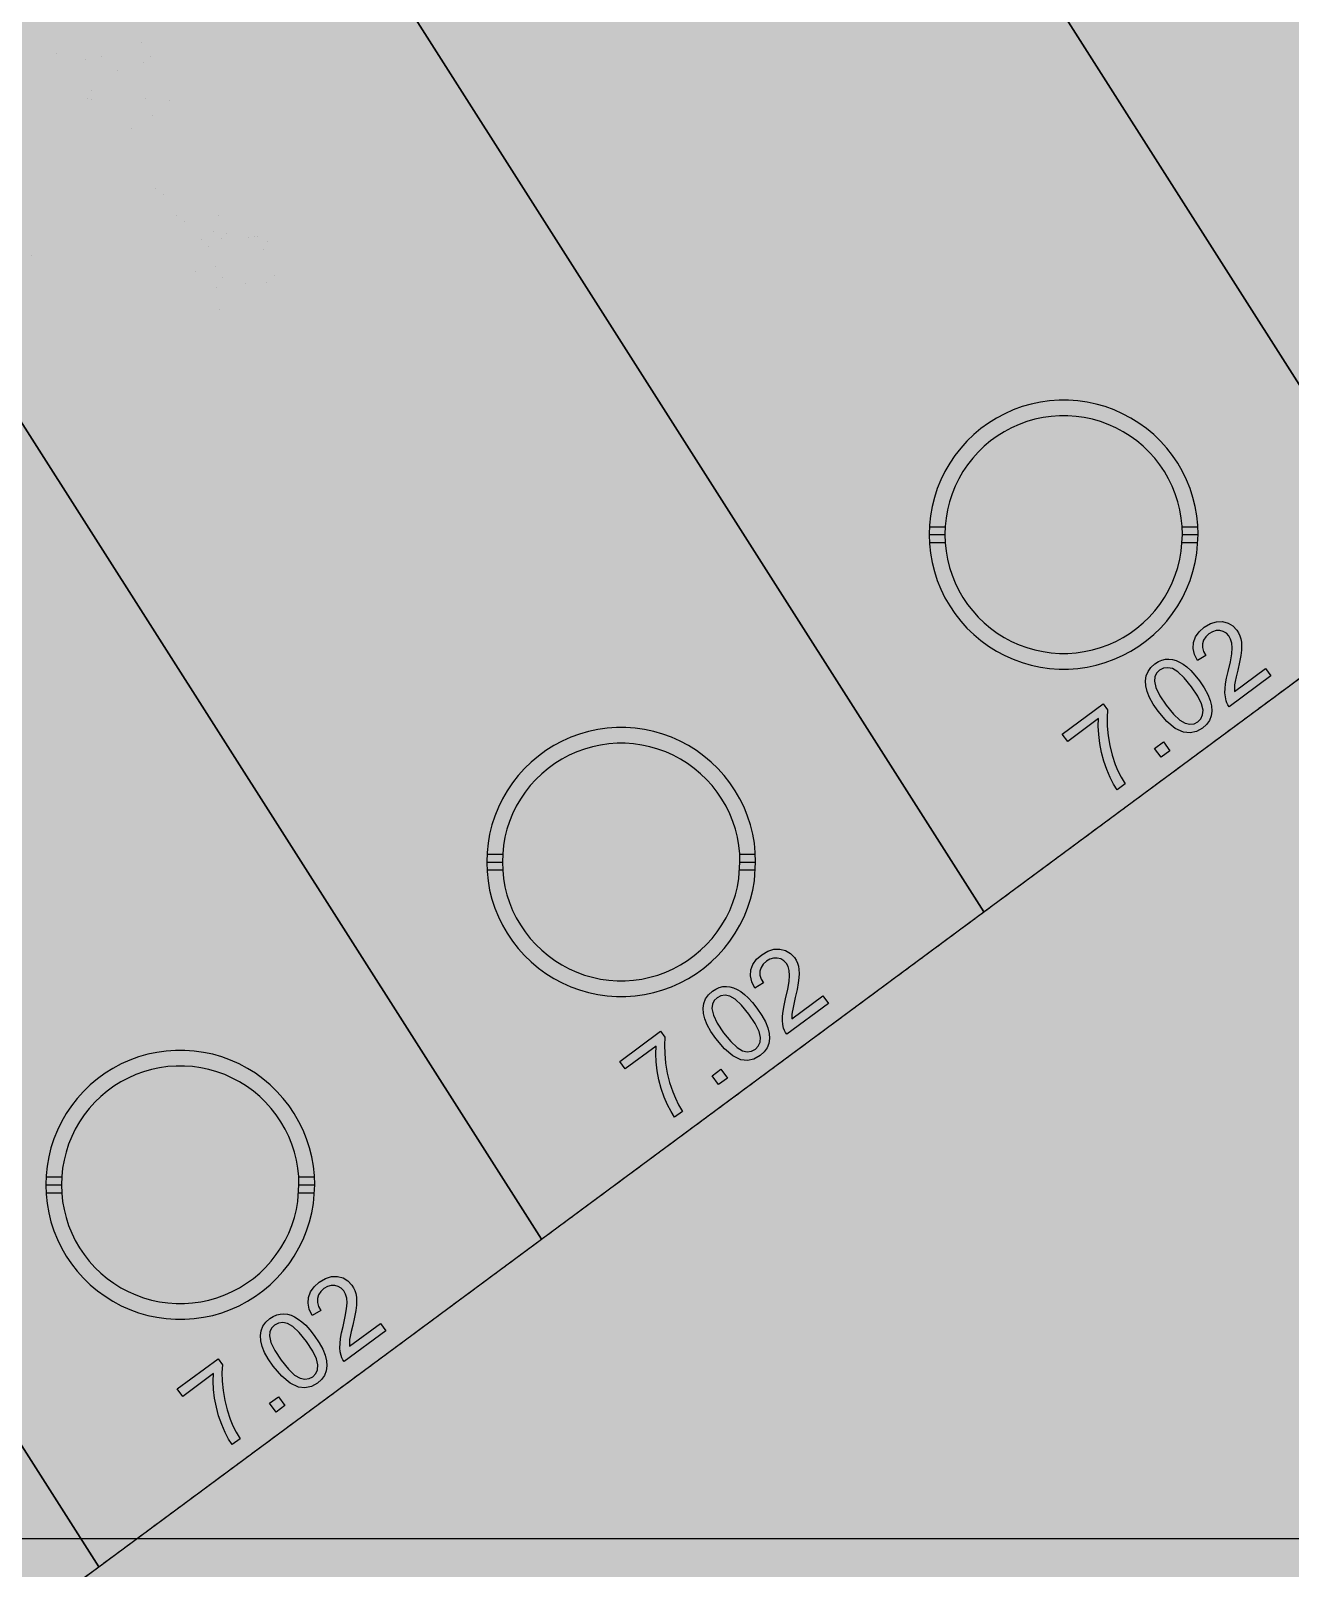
# Model space of a CAD drawing. Extents: x -5280327 to 29700, y -3925683 to 5564800.
# Drawn here: x 19158 to 19787, y 6133 to 6901 of the extents above; entities that cross this region are included whole.
import ezdxf

# ---------------------------------------------------------------- set-up
doc = ezdxf.new("R2010")
doc.units = 0
doc.linetypes.add('4', pattern=[2.97766, 2.382128, -0.595532])
doc.linetypes.add('6', pattern=[2640.874023, 1320.437012, -1320.437012])
doc.layers.get('0').update_dxf_attribs({"linetype": 'CONTINUOUS'})
for name, color, linetype in [('31_PREDIOS_TOTAL', 7, 'CONTINUOUS'), ('CIRCULO', 7, 'CONTINUOUS'), ('LOTES', 7, 'CONTINUOUS'), ('PERIMETRO', 7, 'CONTINUOUS')]:
    doc.layers.add(name, color=color, linetype=linetype)

msp = doc.modelspace()

# ---------------------------------------------------------------- linework, layer by layer
at = {"color": 7, "linetype": '6', "const_width": 10343.08}
msp.add_lwpolyline([(0, 29405.62), (24528.32, 0)], dxfattribs=at)
msp.add_lwpolyline([(0, 29405.62), (24528.32, 0)], dxfattribs=at)
at = {"layer": '31_PREDIOS_TOTAL', "color": 7, "const_width": 0.00153}
for points in [[(19183.95, 6888.21), (19187.02, 6884.18), (19187.02, 6884.18), (19185.4, 6882.51), (19184.31, 6880.79), (19183.73, 6879.01), (19183.73, 6879.01), (19183.64, 6877.23), (19184, 6875.51), (19184.81, 6873.85), (19184.81, 6873.85), (19186.23, 6872.15), (19188.02, 6870.97), (19190.17, 6870.29), (19190.17, 6870.29), (19192.52, 6870.2), (19194.9, 6870.77), (19197.32, 6871.98), (19197.32, 6871.98), (19199.34, 6873.57), (19200.75, 6875.38), (19201.56, 6877.41), (19201.56, 6877.41), (19201.77, 6879.56), (19201.36, 6881.68), (19200.33, 6883.8), (19200.33, 6883.8), (19199.42, 6885), (19198.38, 6885.99), (19197.19, 6886.77), (19197.19, 6886.77), (19195.92, 6887.34), (19194.62, 6887.67), (19193.3, 6887.79), (19191.38, 6891.91), (19210.4, 6899.49), (19220.83, 6883.05), (19216.95, 6880.59), (19208.58, 6893.78), (19198.56, 6889.92), (19198.56, 6889.92), (19200.99, 6888.64), (19203.01, 6886.99), (19204.6, 6884.99), (19204.6, 6884.99), (19206, 6882.04), (19206.55, 6878.97), (19206.24, 6875.78), (19206.24, 6875.78), (19205.1, 6872.73), (19203.16, 6870.11), (19200.42, 6867.91), (19200.42, 6867.91), (19197.37, 6866.38), (19194.23, 6865.61), (19191, 6865.6), (19191, 6865.6), (19187.26, 6866.56), (19184.08, 6868.6), (19181.47, 6871.73), (19181.47, 6871.73), (19179.96, 6874.73), (19179.24, 6877.72), (19179.32, 6880.7), (19179.32, 6880.7), (19180.15, 6883.52), (19181.7, 6886.02), (19183.95, 6888.21)], [(19168.59, 6893.27), (19173.21, 6896.2), (19176.15, 6891.58), (19171.52, 6888.65), (19168.59, 6893.27)], [(19201.3, 6841.73), (19198.73, 6845.79), (19224.6, 6862.21), (19224.6, 6862.21), (19222.98, 6862.7), (19221.23, 6863.39), (19219.36, 6864.28), (19219.36, 6864.28), (19217.53, 6865.27), (19215.93, 6866.25), (19214.55, 6867.23), (19218.47, 6869.72), (19218.47, 6869.72), (19221, 6868.27), (19223.55, 6867.1), (19226.13, 6866.22), (19226.13, 6866.22), (19228.61, 6865.65), (19230.85, 6865.38), (19232.84, 6865.42), (19234.51, 6862.81), (19201.3, 6841.73)], [(19215.69, 6819.06), (19239.65, 6834.27), (19241.95, 6830.64), (19238.59, 6828.5), (19238.59, 6828.5), (19240.22, 6828.36), (19241.79, 6827.96), (19243.33, 6827.3), (19243.33, 6827.3), (19244.75, 6826.37), (19246.01, 6825.18), (19247.1, 6823.72), (19247.1, 6823.72), (19248.04, 6821.97), (19248.59, 6820.28), (19248.77, 6818.65), (19248.77, 6818.65), (19248.58, 6817.1), (19248.06, 6815.64), (19247.2, 6814.29), (19247.2, 6814.29), (19250.86, 6813.68), (19253.82, 6812.1), (19256.09, 6809.55), (19256.09, 6809.55), (19257.27, 6807.22), (19257.77, 6804.97), (19257.6, 6802.82), (19257.6, 6802.82), (19256.72, 6800.77), (19255.1, 6798.84), (19252.74, 6797.04), (19236.29, 6786.6), (19233.73, 6790.64), (19248.82, 6800.22), (19248.82, 6800.22), (19250.27, 6801.2), (19251.35, 6802.07), (19252.08, 6802.84), (19252.08, 6802.84), (19252.53, 6803.6), (19252.81, 6804.44), (19252.89, 6805.37), (19252.89, 6805.37), (19252.79, 6806.33), (19252.5, 6807.28), (19252, 6808.22), (19252, 6808.22), (19250.81, 6809.69), (19249.36, 6810.73), (19247.66, 6811.35), (19247.66, 6811.35), (19245.73, 6811.42), (19243.58, 6810.84), (19241.22, 6809.6), (19227.3, 6800.77), (19224.73, 6804.83), (19240.29, 6814.71), (19240.29, 6814.71), (19241.87, 6815.87), (19243.02, 6817.06), (19243.72, 6818.28), (19243.72, 6818.28), (19243.96, 6819.56), (19243.73, 6820.93), (19243.01, 6822.38), (19243.01, 6822.38), (19242.2, 6823.44), (19241.23, 6824.3), (19240.1, 6824.98), (19240.1, 6824.98), (19238.84, 6825.42), (19237.52, 6825.57), (19236.12, 6825.42), (19236.12, 6825.42), (19234.56, 6824.94), (19232.75, 6824.09), (19230.7, 6822.89), (19218.27, 6815), (19215.69, 6819.06)], [(19134.02, 6764.17), (19131.43, 6768.22), (19157.28, 6784.68), (19157.28, 6784.68), (19155.66, 6785.17), (19153.92, 6785.85), (19152.04, 6786.74), (19152.04, 6786.74), (19150.21, 6787.73), (19148.61, 6788.71), (19147.23, 6789.68), (19151.15, 6792.18), (19151.15, 6792.18), (19153.67, 6790.73), (19156.23, 6789.57), (19158.81, 6788.7), (19158.81, 6788.7), (19161.29, 6788.12), (19163.53, 6787.86), (19165.52, 6787.9), (19167.19, 6785.29), (19134.02, 6764.17)], [(19256.85, 6762.85), (19252.95, 6760.37), (19239.07, 6782.23), (19239.07, 6782.23), (19240.06, 6782.81), (19241.1, 6783.25), (19242.19, 6783.54), (19242.19, 6783.54), (19244.1, 6783.82), (19246.13, 6783.86), (19248.29, 6783.66), (19248.29, 6783.66), (19250.7, 6783.22), (19253.49, 6782.51), (19256.67, 6781.53), (19256.67, 6781.53), (19261.44, 6780.07), (19265.32, 6779.12), (19268.29, 6778.69), (19268.29, 6778.69), (19270.65, 6778.71), (19272.68, 6779.11), (19274.38, 6779.9), (19274.38, 6779.9), (19275.78, 6781.06), (19276.78, 6782.49), (19277.36, 6784.21), (19277.36, 6784.21), (19277.47, 6786.06), (19277.07, 6787.91), (19276.16, 6789.76), (19276.16, 6789.76), (19274.8, 6791.46), (19273.23, 6792.65), (19271.42, 6793.33), (19271.42, 6793.33), (19269.48, 6793.47), (19267.47, 6793.04), (19265.42, 6792.02), (19263.2, 6796.47), (19263.2, 6796.47), (19266.41, 6797.74), (19269.47, 6798.17), (19272.36, 6797.76), (19272.36, 6797.76), (19275.04, 6796.54), (19277.44, 6794.56), (19279.58, 6791.8), (19279.58, 6791.8), (19281.16, 6788.66), (19281.87, 6785.59), (19281.72, 6782.59), (19281.72, 6782.59), (19280.8, 6779.84), (19279.2, 6777.54), (19276.94, 6775.67), (19276.94, 6775.67), (19275.57, 6774.92), (19274.09, 6774.37), (19272.52, 6774), (19272.52, 6774), (19270.8, 6773.84), (19268.89, 6773.88), (19266.77, 6774.13), (19266.77, 6774.13), (19264.21, 6774.66), (19260.95, 6775.51), (19256.98, 6776.7), (19256.98, 6776.7), (19253.79, 6777.68), (19251.41, 6778.37), (19249.84, 6778.75), (19249.84, 6778.75), (19248.7, 6778.94), (19247.6, 6779.04), (19246.55, 6779.07), (19256.85, 6762.85)]]:
    msp.add_lwpolyline(points, dxfattribs=at)
at = {"layer": '31_PREDIOS_TOTAL', "color": 7}
for points in [[(19774.45, 6582.47, 33030.86), (19777.2, 6578.76, 33030.86), (19756.39, 6563.36, 33030.86), (19756.39, 6563.36, 33030.86), (19755.74, 6564.3, 33030.86), (19755.23, 6565.31, 33030.86), (19754.85, 6566.38, 33030.86), (19754.85, 6566.38, 33030.86), (19754.44, 6568.26, 33030.86), (19754.26, 6570.29, 33030.86), (19754.3, 6572.45, 33030.86), (19754.3, 6572.45, 33030.86), (19754.57, 6574.89, 33030.86), (19755.08, 6577.73, 33030.86), (19755.83, 6580.96, 33030.86), (19755.83, 6580.96, 33030.86), (19756.95, 6585.83, 33030.86), (19757.62, 6589.77, 33030.86), (19757.83, 6592.76, 33030.86), (19757.83, 6592.76, 33030.86), (19757.64, 6595.11, 33030.86), (19757.1, 6597.11, 33030.86), (19756.2, 6598.75, 33030.86), (19756.2, 6598.75, 33030.86), (19754.94, 6600.06, 33030.86), (19753.44, 6600.95, 33030.86), (19751.69, 6601.41, 33030.86), (19751.69, 6601.41, 33030.86), (19749.83, 6601.39, 33030.86), (19748.01, 6600.86, 33030.86), (19746.23, 6599.82, 33030.86), (19746.23, 6599.82, 33030.86), (19744.63, 6598.35, 33030.86), (19743.56, 6596.69, 33030.86), (19743.01, 6594.84, 33030.86), (19743.01, 6594.84, 33030.86), (19743, 6592.89, 33030.86), (19743.58, 6590.92, 33030.86), (19744.74, 6588.94, 33030.86), (19740.47, 6586.41, 33030.86), (19740.47, 6586.41, 33030.86), (19738.97, 6589.53, 33030.86), (19738.32, 6592.54, 33030.86), (19738.52, 6595.46, 33030.86), (19738.52, 6595.46, 33030.86), (19739.54, 6598.22, 33030.86), (19741.35, 6600.76, 33030.86), (19743.95, 6603.08, 33030.86), (19743.95, 6603.08, 33030.86), (19746.97, 6604.88, 33030.86), (19749.98, 6605.81, 33030.86), (19752.99, 6605.88, 33030.86), (19752.99, 6605.88, 33030.86), (19755.79, 6605.15, 33030.86), (19758.21, 6603.73, 33030.86), (19760.23, 6601.6, 33030.86), (19760.23, 6601.6, 33030.86), (19761.08, 6600.28, 33030.86), (19761.73, 6598.86, 33030.86), (19762.21, 6597.31, 33030.86), (19762.21, 6597.31, 33030.86), (19762.5, 6595.61, 33030.86), (19762.59, 6593.7, 33030.86), (19762.49, 6591.57, 33030.86), (19762.49, 6591.57, 33030.86), (19762.15, 6588.98, 33030.86), (19761.53, 6585.66, 33030.86), (19760.63, 6581.62, 33030.86), (19760.63, 6581.62, 33030.86), (19759.87, 6578.37, 33030.86), (19759.36, 6575.95, 33030.86), (19759.09, 6574.35, 33030.86), (19759.09, 6574.35, 33030.86), (19758.98, 6573.2, 33030.86), (19758.96, 6572.1, 33030.86), (19759.01, 6571.05, 33030.86), (19774.45, 6582.47, 33030.86)], [(19720.93, 6561.16, 33030.86), (19720.93, 6561.16, 33030.86), (19718.48, 6564.74, 33030.86), (19716.65, 6568.02, 33030.86), (19715.43, 6571, 33030.86), (19715.43, 6571, 33030.86), (19714.77, 6573.75, 33030.86), (19714.61, 6576.35, 33030.86), (19714.96, 6578.78, 33030.86), (19714.96, 6578.78, 33030.86), (19715.84, 6581.02, 33030.86), (19717.29, 6583.04, 33030.86), (19719.3, 6584.84, 33030.86), (19719.3, 6584.84, 33030.86), (19721, 6585.93, 33030.86), (19722.73, 6586.68, 33030.86), (19724.5, 6587.11, 33030.86), (19724.5, 6587.11, 33030.86), (19726.27, 6587.22, 33030.86), (19728.05, 6587.02, 33030.86), (19729.83, 6586.5, 33030.86), (19729.83, 6586.5, 33030.86), (19731.62, 6585.7, 33030.86), (19733.42, 6584.62, 33030.86), (19735.25, 6583.27, 33030.86), (19735.25, 6583.27, 33030.86), (19737.16, 6581.51, 33030.86), (19739.23, 6579.2, 33030.86), (19741.46, 6576.35, 33030.86), (19741.46, 6576.35, 33030.86), (19743.89, 6572.8, 33030.86), (19745.72, 6569.54, 33030.86), (19746.94, 6566.56, 33030.86), (19746.94, 6566.56, 33030.86), (19747.61, 6563.81, 33030.86), (19747.77, 6561.22, 33030.86), (19747.43, 6558.78, 33030.86), (19747.43, 6558.78, 33030.86), (19746.55, 6556.53, 33030.86), (19745.1, 6554.5, 33030.86), (19743.08, 6552.69, 33030.86), (19743.08, 6552.69, 33030.86), (19739.99, 6550.97, 33030.86), (19736.8, 6550.29, 33030.86), (19733.51, 6550.66, 33030.86), (19733.51, 6550.66, 33030.86), (19729.44, 6552.55, 33030.86), (19725.24, 6556.05, 33030.86), (19720.93, 6561.16, 33030.86)], [(19724.9, 6564.1, 33030.86), (19728.5, 6559.66, 33030.86), (19731.65, 6556.66, 33030.86), (19734.35, 6555.12, 33030.86), (19734.35, 6555.12, 33030.86), (19736.71, 6554.66, 33030.86), (19738.84, 6554.91, 33030.86), (19740.73, 6555.87, 33030.86), (19740.73, 6555.87, 33030.86), (19742.2, 6557.4, 33030.86), (19743.05, 6559.36, 33030.86), (19743.3, 6561.76, 33030.86), (19743.3, 6561.76, 33030.86), (19742.61, 6564.8, 33030.86), (19740.68, 6568.68, 33030.86), (19737.49, 6573.41, 33030.86), (19737.49, 6573.41, 33030.86), (19733.88, 6577.87, 33030.86), (19730.73, 6580.86, 33030.86), (19728.03, 6582.4, 33030.86), (19728.03, 6582.4, 33030.86), (19725.67, 6582.85, 33030.86), (19723.54, 6582.59, 33030.86), (19721.62, 6581.61, 33030.86), (19721.62, 6581.61, 33030.86), (19720.15, 6580.14, 33030.86), (19719.29, 6578.33, 33030.86), (19719.04, 6576.21, 33030.86), (19719.04, 6576.21, 33030.86), (19719.75, 6572.93, 33030.86), (19721.7, 6568.89, 33030.86), (19724.9, 6564.1, 33030.86)], [(19675.75, 6546.05, 33030.86), (19673, 6549.77, 33030.86), (19693.38, 6564.84, 33030.86), (19695.61, 6561.84, 33030.86), (19695.61, 6561.84, 33030.86), (19695.36, 6557.99, 33030.86), (19695.47, 6553.69, 33030.86), (19695.94, 6548.92, 33030.86), (19695.94, 6548.92, 33030.86), (19696.76, 6544.01, 33030.86), (19697.93, 6539.24, 33030.86), (19699.44, 6534.64, 33030.86), (19699.44, 6534.64, 33030.86), (19700.77, 6531.41, 33030.86), (19702.42, 6528.16, 33030.86), (19704.37, 6524.88, 33030.86), (19700.39, 6521.94, 33030.86), (19700.39, 6521.94, 33030.86), (19698.62, 6524.73, 33030.86), (19696.9, 6528.09, 33030.86), (19695.21, 6532, 33030.86), (19695.21, 6532, 33030.86), (19693.71, 6536.26, 33030.86), (19692.55, 6540.63, 33030.86), (19691.71, 6545.11, 33030.86), (19691.71, 6545.11, 33030.86), (19691.2, 6549.51, 33030.86), (19691.02, 6553.63, 33030.86), (19691.17, 6557.46, 33030.86), (19675.75, 6546.05, 33030.86)], [(19722.36, 6538.2, 33030.86), (19719.11, 6542.6, 33030.86), (19723.51, 6545.86, 33030.86), (19726.77, 6541.45, 33030.86), (19722.36, 6538.2, 33030.86)], [(19553.5, 6419.04, 33030.86), (19556.25, 6415.32, 33030.86), (19535.44, 6399.92, 33030.86), (19535.44, 6399.92, 33030.86), (19534.79, 6400.87, 33030.86), (19534.28, 6401.87, 33030.86), (19533.9, 6402.94, 33030.86), (19533.9, 6402.94, 33030.86), (19533.49, 6404.82, 33030.86), (19533.31, 6406.85, 33030.86), (19533.35, 6409.01, 33030.86), (19533.35, 6409.01, 33030.86), (19533.62, 6411.45, 33030.86), (19534.13, 6414.29, 33030.86), (19534.88, 6417.52, 33030.86), (19534.88, 6417.52, 33030.86), (19536, 6422.39, 33030.86), (19536.67, 6426.33, 33030.86), (19536.88, 6429.32, 33030.86), (19536.88, 6429.32, 33030.86), (19536.7, 6431.68, 33030.86), (19536.15, 6433.67, 33030.86), (19535.25, 6435.31, 33030.86), (19535.25, 6435.31, 33030.86), (19533.99, 6436.63, 33030.86), (19532.49, 6437.51, 33030.86), (19530.74, 6437.97, 33030.86), (19530.74, 6437.97, 33030.86), (19528.88, 6437.96, 33030.86), (19527.06, 6437.43, 33030.86), (19525.28, 6436.38, 33030.86), (19525.28, 6436.38, 33030.86), (19523.69, 6434.91, 33030.86), (19522.61, 6433.25, 33030.86), (19522.06, 6431.4, 33030.86), (19522.06, 6431.4, 33030.86), (19522.06, 6429.45, 33030.86), (19522.63, 6427.48, 33030.86), (19523.79, 6425.51, 33030.86), (19519.52, 6422.97, 33030.86), (19519.52, 6422.97, 33030.86), (19518.02, 6426.09, 33030.86), (19517.37, 6429.11, 33030.86), (19517.58, 6432.02, 33030.86), (19517.58, 6432.02, 33030.86), (19518.6, 6434.78, 33030.86), (19520.41, 6437.32, 33030.86), (19523, 6439.64, 33030.86), (19523, 6439.64, 33030.86), (19526.02, 6441.44, 33030.86), (19529.03, 6442.38, 33030.86), (19532.04, 6442.44, 33030.86), (19532.04, 6442.44, 33030.86), (19534.84, 6441.71, 33030.86), (19537.26, 6440.29, 33030.86), (19539.29, 6438.16, 33030.86), (19539.29, 6438.16, 33030.86), (19540.13, 6436.85, 33030.86), (19540.78, 6435.42, 33030.86), (19541.26, 6433.87, 33030.86), (19541.26, 6433.87, 33030.86), (19541.55, 6432.17, 33030.86), (19541.64, 6430.26, 33030.86), (19541.54, 6428.13, 33030.86), (19541.54, 6428.13, 33030.86), (19541.2, 6425.54, 33030.86), (19540.58, 6422.22, 33030.86), (19539.68, 6418.18, 33030.86), (19539.68, 6418.18, 33030.86), (19538.92, 6414.93, 33030.86), (19538.41, 6412.51, 33030.86), (19538.14, 6410.91, 33030.86), (19538.14, 6410.91, 33030.86), (19538.03, 6409.76, 33030.86), (19538.01, 6408.66, 33030.86), (19538.06, 6407.61, 33030.86), (19553.5, 6419.04, 33030.86)], [(19499.98, 6397.72, 33030.86), (19499.98, 6397.72, 33030.86), (19497.53, 6401.3, 33030.86), (19495.7, 6404.58, 33030.86), (19494.48, 6407.56, 33030.86), (19494.48, 6407.56, 33030.86), (19493.82, 6410.32, 33030.86), (19493.66, 6412.91, 33030.86), (19494.01, 6415.34, 33030.86), (19494.01, 6415.34, 33030.86), (19494.89, 6417.58, 33030.86), (19496.34, 6419.6, 33030.86), (19498.35, 6421.4, 33030.86), (19498.35, 6421.4, 33030.86), (19500.05, 6422.49, 33030.86), (19501.78, 6423.25, 33030.86), (19503.55, 6423.67, 33030.86), (19503.55, 6423.67, 33030.86), (19505.32, 6423.78, 33030.86), (19507.1, 6423.58, 33030.86), (19508.88, 6423.07, 33030.86), (19508.88, 6423.07, 33030.86), (19510.67, 6422.26, 33030.86), (19512.47, 6421.18, 33030.86), (19514.3, 6419.83, 33030.86), (19514.3, 6419.83, 33030.86), (19516.21, 6418.07, 33030.86), (19518.28, 6415.76, 33030.86), (19520.51, 6412.91, 33030.86), (19520.51, 6412.91, 33030.86), (19522.94, 6409.36, 33030.86), (19524.77, 6406.1, 33030.86), (19525.99, 6403.12, 33030.86), (19525.99, 6403.12, 33030.86), (19526.66, 6400.37, 33030.86), (19526.82, 6397.78, 33030.86), (19526.48, 6395.34, 33030.86), (19526.48, 6395.34, 33030.86), (19525.6, 6393.1, 33030.86), (19524.15, 6391.07, 33030.86), (19522.13, 6389.25, 33030.86), (19522.13, 6389.25, 33030.86), (19519.04, 6387.53, 33030.86), (19515.85, 6386.85, 33030.86), (19512.56, 6387.23, 33030.86), (19512.56, 6387.23, 33030.86), (19508.49, 6389.12, 33030.86), (19504.29, 6392.61, 33030.86), (19499.98, 6397.72, 33030.86)], [(19503.95, 6400.66, 33030.86), (19507.55, 6396.22, 33030.86), (19510.7, 6393.23, 33030.86), (19513.4, 6391.68, 33030.86), (19513.4, 6391.68, 33030.86), (19515.76, 6391.22, 33030.86), (19517.89, 6391.47, 33030.86), (19519.78, 6392.43, 33030.86), (19519.78, 6392.43, 33030.86), (19521.25, 6393.96, 33030.86), (19522.11, 6395.92, 33030.86), (19522.35, 6398.32, 33030.86), (19522.35, 6398.32, 33030.86), (19521.66, 6401.36, 33030.86), (19519.73, 6405.24, 33030.86), (19516.54, 6409.97, 33030.86), (19516.54, 6409.97, 33030.86), (19512.93, 6414.43, 33030.86), (19509.78, 6417.42, 33030.86), (19507.08, 6418.96, 33030.86), (19507.08, 6418.96, 33030.86), (19504.72, 6419.41, 33030.86), (19502.59, 6419.15, 33030.86), (19500.67, 6418.17, 33030.86), (19500.67, 6418.17, 33030.86), (19499.2, 6416.7, 33030.86), (19498.34, 6414.9, 33030.86), (19498.09, 6412.77, 33030.86), (19498.09, 6412.77, 33030.86), (19498.8, 6409.49, 33030.86), (19500.75, 6405.45, 33030.86), (19503.95, 6400.66, 33030.86)], [(19454.8, 6382.61, 33030.86), (19452.05, 6386.33, 33030.86), (19472.43, 6401.41, 33030.86), (19474.66, 6398.4, 33030.86), (19474.66, 6398.4, 33030.86), (19474.41, 6394.55, 33030.86), (19474.52, 6390.25, 33030.86), (19474.99, 6385.48, 33030.86), (19474.99, 6385.48, 33030.86), (19475.81, 6380.57, 33030.86), (19476.98, 6375.81, 33030.86), (19478.5, 6371.2, 33030.86), (19478.5, 6371.2, 33030.86), (19479.83, 6367.98, 33030.86), (19481.47, 6364.72, 33030.86), (19483.42, 6361.44, 33030.86), (19479.44, 6358.51, 33030.86), (19479.44, 6358.51, 33030.86), (19477.67, 6361.3, 33030.86), (19475.95, 6364.65, 33030.86), (19474.26, 6368.56, 33030.86), (19474.26, 6368.56, 33030.86), (19472.76, 6372.82, 33030.86), (19471.6, 6377.19, 33030.86), (19470.76, 6381.68, 33030.86), (19470.76, 6381.68, 33030.86), (19470.25, 6386.08, 33030.86), (19470.07, 6390.19, 33030.86), (19470.22, 6394.02, 33030.86), (19454.8, 6382.61, 33030.86)], [(19501.41, 6374.76, 33030.86), (19498.16, 6379.16, 33030.86), (19502.56, 6382.42, 33030.86), (19505.82, 6378.02, 33030.86), (19501.41, 6374.76, 33030.86)], [(19332.55, 6255.6, 33030.86), (19335.3, 6251.88, 33030.86), (19314.49, 6236.49, 33030.86), (19314.49, 6236.49, 33030.86), (19313.84, 6237.43, 33030.86), (19313.33, 6238.43, 33030.86), (19312.95, 6239.5, 33030.86), (19312.95, 6239.5, 33030.86), (19312.55, 6241.39, 33030.86), (19312.36, 6243.41, 33030.86), (19312.4, 6245.58, 33030.86), (19312.4, 6245.58, 33030.86), (19312.67, 6248.01, 33030.86), (19313.18, 6250.85, 33030.86), (19313.93, 6254.09, 33030.86), (19313.93, 6254.09, 33030.86), (19315.05, 6258.96, 33030.86), (19315.72, 6262.89, 33030.86), (19315.93, 6265.89, 33030.86), (19315.93, 6265.89, 33030.86), (19315.75, 6268.24, 33030.86), (19315.2, 6270.23, 33030.86), (19314.3, 6271.87, 33030.86), (19314.3, 6271.87, 33030.86), (19313.04, 6273.19, 33030.86), (19311.54, 6274.08, 33030.86), (19309.79, 6274.53, 33030.86), (19309.79, 6274.53, 33030.86), (19307.93, 6274.52, 33030.86), (19306.12, 6273.99, 33030.86), (19304.34, 6272.94, 33030.86), (19304.34, 6272.94, 33030.86), (19302.74, 6271.47, 33030.86), (19301.66, 6269.81, 33030.86), (19301.11, 6267.96, 33030.86), (19301.11, 6267.96, 33030.86), (19301.11, 6266.01, 33030.86), (19301.68, 6264.05, 33030.86), (19302.84, 6262.07, 33030.86), (19298.57, 6259.54, 33030.86), (19298.57, 6259.54, 33030.86), (19297.07, 6262.65, 33030.86), (19296.42, 6265.67, 33030.86), (19296.63, 6268.58, 33030.86), (19296.63, 6268.58, 33030.86), (19297.65, 6271.34, 33030.86), (19299.46, 6273.88, 33030.86), (19302.05, 6276.21, 33030.86), (19302.05, 6276.21, 33030.86), (19305.07, 6278.01, 33030.86), (19308.08, 6278.94, 33030.86), (19311.09, 6279, 33030.86), (19311.09, 6279, 33030.86), (19313.89, 6278.28, 33030.86), (19316.31, 6276.85, 33030.86), (19318.34, 6274.72, 33030.86), (19318.34, 6274.72, 33030.86), (19319.18, 6273.41, 33030.86), (19319.84, 6271.98, 33030.86), (19320.31, 6270.44, 33030.86), (19320.31, 6270.44, 33030.86), (19320.6, 6268.73, 33030.86), (19320.69, 6266.82, 33030.86), (19320.59, 6264.69, 33030.86), (19320.59, 6264.69, 33030.86), (19320.25, 6262.1, 33030.86), (19319.63, 6258.78, 33030.86), (19318.73, 6254.74, 33030.86), (19318.73, 6254.74, 33030.86), (19317.97, 6251.49, 33030.86), (19317.46, 6249.07, 33030.86), (19317.19, 6247.48, 33030.86), (19317.19, 6247.48, 33030.86), (19317.09, 6246.32, 33030.86), (19317.06, 6245.22, 33030.86), (19317.11, 6244.17, 33030.86), (19332.55, 6255.6, 33030.86)], [(19279.03, 6234.28, 33030.86), (19279.03, 6234.28, 33030.86), (19276.58, 6237.86, 33030.86), (19274.75, 6241.14, 33030.86), (19273.53, 6244.12, 33030.86), (19273.53, 6244.12, 33030.86), (19272.87, 6246.88, 33030.86), (19272.71, 6249.47, 33030.86), (19273.06, 6251.9, 33030.86), (19273.06, 6251.9, 33030.86), (19273.94, 6254.14, 33030.86), (19275.39, 6256.16, 33030.86), (19277.4, 6257.97, 33030.86), (19277.4, 6257.97, 33030.86), (19279.1, 6259.05, 33030.86), (19280.84, 6259.81, 33030.86), (19282.6, 6260.23, 33030.86), (19282.6, 6260.23, 33030.86), (19284.38, 6260.34, 33030.86), (19286.15, 6260.14, 33030.86), (19287.93, 6259.63, 33030.86), (19287.93, 6259.63, 33030.86), (19289.72, 6258.82, 33030.86), (19291.53, 6257.74, 33030.86), (19293.35, 6256.39, 33030.86), (19293.35, 6256.39, 33030.86), (19295.26, 6254.63, 33030.86), (19297.33, 6252.32, 33030.86), (19299.56, 6249.47, 33030.86), (19299.56, 6249.47, 33030.86), (19301.99, 6245.92, 33030.86), (19303.82, 6242.66, 33030.86), (19305.04, 6239.69, 33030.86), (19305.04, 6239.69, 33030.86), (19305.71, 6236.93, 33030.86), (19305.87, 6234.34, 33030.86), (19305.53, 6231.91, 33030.86), (19305.53, 6231.91, 33030.86), (19304.65, 6229.66, 33030.86), (19303.2, 6227.63, 33030.86), (19301.18, 6225.81, 33030.86), (19301.18, 6225.81, 33030.86), (19298.09, 6224.09, 33030.86), (19294.91, 6223.42, 33030.86), (19291.61, 6223.79, 33030.86), (19291.61, 6223.79, 33030.86), (19287.54, 6225.68, 33030.86), (19283.35, 6229.18, 33030.86), (19279.03, 6234.28, 33030.86)], [(19283, 6237.22, 33030.86), (19286.6, 6232.78, 33030.86), (19289.75, 6229.79, 33030.86), (19292.45, 6228.25, 33030.86), (19292.45, 6228.25, 33030.86), (19294.81, 6227.78, 33030.86), (19296.94, 6228.03, 33030.86), (19298.83, 6228.99, 33030.86), (19298.83, 6228.99, 33030.86), (19300.3, 6230.52, 33030.86), (19301.16, 6232.49, 33030.86), (19301.4, 6234.88, 33030.86), (19301.4, 6234.88, 33030.86), (19300.72, 6237.92, 33030.86), (19298.78, 6241.8, 33030.86), (19295.59, 6246.53, 33030.86), (19295.59, 6246.53, 33030.86), (19291.98, 6250.99, 33030.86), (19288.83, 6253.98, 33030.86), (19286.13, 6255.52, 33030.86), (19286.13, 6255.52, 33030.86), (19283.77, 6255.97, 33030.86), (19281.64, 6255.71, 33030.86), (19279.72, 6254.73, 33030.86), (19279.72, 6254.73, 33030.86), (19278.25, 6253.26, 33030.86), (19277.39, 6251.46, 33030.86), (19277.14, 6249.33, 33030.86), (19277.14, 6249.33, 33030.86), (19277.85, 6246.05, 33030.86), (19279.8, 6242.02, 33030.86), (19283, 6237.22, 33030.86)], [(19233.85, 6219.17, 33030.86), (19231.1, 6222.89, 33030.86), (19251.48, 6237.97, 33030.86), (19253.71, 6234.96, 33030.86), (19253.71, 6234.96, 33030.86), (19253.46, 6231.11, 33030.86), (19253.57, 6226.81, 33030.86), (19254.04, 6222.05, 33030.86), (19254.04, 6222.05, 33030.86), (19254.86, 6217.13, 33030.86), (19256.03, 6212.37, 33030.86), (19257.55, 6207.76, 33030.86), (19257.55, 6207.76, 33030.86), (19258.88, 6204.54, 33030.86), (19260.52, 6201.29, 33030.86), (19262.47, 6198.01, 33030.86), (19258.49, 6195.07, 33030.86), (19258.49, 6195.07, 33030.86), (19256.72, 6197.86, 33030.86), (19255, 6201.21, 33030.86), (19253.31, 6205.13, 33030.86), (19253.31, 6205.13, 33030.86), (19251.81, 6209.38, 33030.86), (19250.65, 6213.75, 33030.86), (19249.81, 6218.24, 33030.86), (19249.81, 6218.24, 33030.86), (19249.3, 6222.64, 33030.86), (19249.12, 6226.75, 33030.86), (19249.27, 6230.58, 33030.86), (19233.85, 6219.17, 33030.86)], [(19280.47, 6211.32, 33030.86), (19277.21, 6215.72, 33030.86), (19281.61, 6218.98, 33030.86), (19284.87, 6214.58, 33030.86), (19280.47, 6211.32, 33030.86)]]:
    msp.add_polyline3d(points, dxfattribs=at)
at = {"layer": '@NUMEROS DE LOTES', "color": 7, "const_width": 9.98}
for points in [[(19659.33, 6678.78), (19659.33, 6623.01), (19643.92, 6623.01), (19643.92, 6659.55), (19643.92, 6659.55), (19641.45, 6657.78), (19639.04, 6656.25), (19636.68, 6654.95), (19636.68, 6654.95), (19634.15, 6653.8), (19631.23, 6652.68), (19627.91, 6651.59), (19627.91, 6664.08), (19627.91, 6664.08), (19632.71, 6665.86), (19636.74, 6667.87), (19639.99, 6670.1), (19639.99, 6670.1), (19642.65, 6672.63), (19644.89, 6675.52), (19646.72, 6678.78), (19659.33, 6678.78)], [(19710.42, 6678.78), (19710.42, 6623.01), (19695.01, 6623.01), (19695.01, 6659.55), (19695.01, 6659.55), (19692.54, 6657.78), (19690.13, 6656.25), (19687.77, 6654.95), (19687.77, 6654.95), (19685.24, 6653.8), (19682.32, 6652.68), (19679, 6651.59), (19679, 6664.08), (19679, 6664.08), (19683.8, 6665.86), (19687.83, 6667.87), (19691.08, 6670.1), (19691.08, 6670.1), (19693.74, 6672.63), (19695.99, 6675.52), (19697.81, 6678.78), (19710.42, 6678.78)], [(19438.38, 6515.34), (19438.38, 6459.57), (19422.97, 6459.57), (19422.97, 6496.12), (19422.97, 6496.12), (19420.5, 6494.34), (19418.09, 6492.81), (19415.73, 6491.51), (19415.73, 6491.51), (19413.2, 6490.36), (19410.28, 6489.24), (19406.96, 6488.15), (19406.96, 6500.64), (19406.96, 6500.64), (19411.76, 6502.42), (19415.79, 6504.43), (19419.04, 6506.66), (19419.04, 6506.66), (19421.7, 6509.19), (19423.95, 6512.08), (19425.77, 6515.34), (19438.38, 6515.34)], [(19454.95, 6487.21), (19454.95, 6487.21), (19455.57, 6496.59), (19457.45, 6503.89), (19460.58, 6509.09), (19460.58, 6509.09), (19464.98, 6512.56), (19470.7, 6514.65), (19477.73, 6515.34), (19477.73, 6515.34), (19481.2, 6515.19), (19484.23, 6514.73), (19486.81, 6513.97), (19486.81, 6513.97), (19489.04, 6512.97), (19490.97, 6511.79), (19492.61, 6510.42), (19492.61, 6510.42), (19494, 6508.94), (19495.18, 6507.4), (19496.15, 6505.82), (19496.15, 6505.82), (19496.95, 6504.12), (19497.64, 6502.25), (19498.22, 6500.19), (19498.22, 6500.19), (19499.07, 6496.04), (19499.59, 6491.78), (19499.76, 6487.4), (19499.76, 6487.4), (19499.19, 6478.34), (19497.51, 6471.06), (19494.71, 6465.56), (19494.71, 6465.56), (19490.53, 6461.71), (19484.73, 6459.41), (19477.31, 6458.64), (19477.31, 6458.64), (19473, 6458.88), (19469.27, 6459.62), (19466.13, 6460.84), (19466.13, 6460.84), (19463.46, 6462.54), (19461.13, 6464.7), (19459.14, 6467.32), (19459.14, 6467.32), (19457.91, 6469.58), (19456.88, 6472.34), (19456.05, 6475.6), (19456.05, 6475.6), (19455.44, 6479.23), (19455.07, 6483.1), (19454.95, 6487.21)], [(19470.06, 6487.18), (19470.26, 6480.93), (19470.88, 6476.16), (19471.91, 6472.87), (19471.91, 6472.87), (19473.33, 6470.74), (19475.12, 6469.46), (19477.28, 6469.04), (19477.28, 6469.04), (19478.75, 6469.22), (19480.09, 6469.76), (19481.3, 6470.66), (19481.3, 6470.66), (19482.33, 6471.96), (19483.17, 6473.67), (19483.8, 6475.81), (19483.8, 6475.81), (19484.25, 6478.59), (19484.52, 6482.24), (19484.61, 6486.76), (19484.61, 6486.76), (19484.4, 6493.25), (19483.78, 6498.14), (19482.76, 6501.44), (19482.76, 6501.44), (19481.32, 6503.53), (19479.46, 6504.79), (19477.2, 6505.2), (19477.2, 6505.2), (19474.92, 6504.78), (19473.1, 6503.5), (19471.74, 6501.37), (19471.74, 6501.37), (19470.81, 6498.09), (19470.25, 6493.36), (19470.06, 6487.18)], [(19205.97, 6310.75), (19221.11, 6312.66), (19221.11, 6312.66), (19221.6, 6310.75), (19222.28, 6309.25), (19223.13, 6308.17), (19223.13, 6308.17), (19224.15, 6307.45), (19225.31, 6307.01), (19226.61, 6306.86), (19226.61, 6306.86), (19228.88, 6307.28), (19230.78, 6308.51), (19232.33, 6310.57), (19232.33, 6310.57), (19233.25, 6313.06), (19234, 6316.92), (19234.58, 6322.12), (19234.58, 6322.12), (19232.74, 6320.42), (19230.87, 6319.05), (19228.97, 6318.01), (19228.97, 6318.01), (19226.95, 6317.28), (19224.73, 6316.85), (19222.31, 6316.7), (19222.31, 6316.7), (19217.65, 6317.28), (19213.51, 6319.03), (19209.87, 6321.94), (19209.87, 6321.94), (19207.06, 6325.74), (19205.37, 6330.15), (19204.81, 6335.18), (19204.81, 6335.18), (19205.09, 6338.71), (19205.95, 6342.03), (19207.39, 6345.13), (19207.39, 6345.13), (19209.32, 6347.88), (19211.69, 6350.14), (19214.49, 6351.91), (19214.49, 6351.91), (19217.77, 6353.19), (19221.56, 6353.96), (19225.86, 6354.21), (19225.86, 6354.21), (19230.99, 6353.9), (19235.39, 6352.96), (19239.07, 6351.39), (19239.07, 6351.39), (19242.16, 6349.14), (19244.81, 6346.15), (19247.01, 6342.41), (19247.01, 6342.41), (19248.67, 6337.87), (19249.66, 6332.46), (19249.99, 6326.16), (19249.99, 6326.16), (19249.29, 6317.15), (19247.21, 6309.9), (19243.74, 6304.41), (19243.74, 6304.41), (19239.04, 6300.58), (19233.27, 6298.28), (19226.42, 6297.51), (19226.42, 6297.51), (19222.37, 6297.68), (19218.93, 6298.19), (19216.1, 6299.03), (19216.1, 6299.03), (19213.72, 6300.19), (19211.63, 6301.67), (19209.82, 6303.46), (19209.82, 6303.46), (19208.28, 6305.57), (19206.99, 6308), (19205.97, 6310.75)], [(19234.02, 6335.21), (19233.77, 6337.97), (19233.02, 6340.29), (19231.77, 6342.19), (19231.77, 6342.19), (19230.17, 6343.59), (19228.35, 6344.43), (19226.31, 6344.71), (19226.31, 6344.71), (19224.41, 6344.46), (19222.73, 6343.7), (19221.28, 6342.43), (19221.28, 6342.43), (19220.17, 6340.66), (19219.5, 6338.38), (19219.28, 6335.59), (19219.28, 6335.59), (19219.51, 6332.76), (19220.2, 6330.42), (19221.36, 6328.56), (19221.36, 6328.56), (19222.85, 6327.21), (19224.58, 6326.4), (19226.54, 6326.13), (19226.54, 6326.13), (19228.56, 6326.39), (19230.34, 6327.17), (19231.89, 6328.48), (19231.89, 6328.48), (19233.07, 6330.28), (19233.78, 6332.52), (19234.02, 6335.21)]]:
    msp.add_lwpolyline(points, dxfattribs=at)
at = {"layer": 'CIRCULO', "color": 7}
for points in [[(19740.87, 6649.32), (19740.71, 6654.01), (19740.22, 6658.67), (19739.41, 6663.28), (19738.27, 6667.83), (19736.82, 6672.28), (19735.07, 6676.63), (19733.01, 6680.84), (19730.67, 6684.9), (19728.05, 6688.79), (19725.17, 6692.48), (19722.03, 6695.96), (19718.66, 6699.22), (19715.07, 6702.23), (19711.28, 6704.98), (19707.3, 6707.47), (19703.17, 6709.67), (19698.88, 6711.57), (19694.48, 6713.18), (19689.98, 6714.47), (19685.39, 6715.44), (19680.75, 6716.09), (19676.08, 6716.42), (19671.39, 6716.42), (19666.72, 6716.09), (19662.07, 6715.44), (19657.49, 6714.47), (19652.99, 6713.18), (19648.58, 6711.57), (19644.3, 6709.67), (19640.16, 6707.47), (19636.19, 6704.98), (19632.4, 6702.23), (19628.81, 6699.22), (19625.44, 6695.96), (19622.3, 6692.48), (19619.42, 6688.79), (19616.8, 6684.9), (19614.45, 6680.84), (19612.4, 6676.63), (19610.64, 6672.28), (19609.19, 6667.83), (19608.06, 6663.28), (19607.25, 6658.67), (19606.76, 6654.01), (19606.59, 6649.32), (19606.76, 6644.64), (19607.25, 6639.98), (19608.06, 6635.36), (19609.19, 6630.82), (19610.64, 6626.36), (19612.4, 6622.01), (19614.45, 6617.8), (19616.8, 6613.74), (19619.42, 6609.86), (19622.3, 6606.17), (19625.44, 6602.68), (19628.81, 6599.43), (19632.4, 6596.41), (19636.19, 6593.66), (19640.16, 6591.18), (19644.3, 6588.98), (19648.58, 6587.07), (19652.99, 6585.47), (19657.49, 6584.18), (19662.07, 6583.2), (19666.72, 6582.55), (19671.39, 6582.22), (19676.08, 6582.22), (19680.75, 6582.55), (19685.39, 6583.2), (19689.98, 6584.18), (19694.48, 6585.47), (19698.88, 6587.07), (19703.17, 6588.98), (19707.3, 6591.18), (19711.28, 6593.66), (19715.07, 6596.41), (19718.66, 6599.43), (19722.03, 6602.68), (19725.17, 6606.17), (19728.05, 6609.86), (19730.67, 6613.74), (19733.01, 6617.8), (19735.07, 6622.01), (19736.82, 6626.36), (19738.27, 6630.82), (19739.41, 6635.36), (19740.22, 6639.98), (19740.87, 6649.32)], [(19733.04, 6649.32), (19732.9, 6653.46), (19732.46, 6657.58), (19731.74, 6661.65), (19730.74, 6665.67), (19729.46, 6669.61), (19727.91, 6673.44), (19726.1, 6677.16), (19724.03, 6680.75), (19721.71, 6684.18), (19719.16, 6687.44), (19716.4, 6690.52), (19713.42, 6693.4), (19710.25, 6696.06), (19706.9, 6698.49), (19703.39, 6700.68), (19699.73, 6702.63), (19695.95, 6704.31), (19692.06, 6705.73), (19688.08, 6706.87), (19684.03, 6707.73), (19679.93, 6708.3), (19675.8, 6708.59), (19671.66, 6708.59), (19667.53, 6708.3), (19663.43, 6707.73), (19659.39, 6706.87), (19655.41, 6705.73), (19651.52, 6704.31), (19647.73, 6702.63), (19644.08, 6700.68), (19640.57, 6698.49), (19637.22, 6696.06), (19634.05, 6693.4), (19631.07, 6690.52), (19628.3, 6687.44), (19625.75, 6684.18), (19623.44, 6680.75), (19621.37, 6677.16), (19619.55, 6673.44), (19618, 6669.61), (19616.72, 6665.67), (19615.72, 6661.65), (19615, 6657.58), (19614.57, 6653.46), (19614.43, 6649.32), (19614.57, 6645.18), (19615, 6641.07), (19615.72, 6636.99), (19616.72, 6632.97), (19618, 6629.04), (19619.55, 6625.2), (19621.37, 6621.48), (19623.44, 6617.89), (19625.75, 6614.46), (19628.3, 6611.2), (19631.07, 6608.12), (19634.05, 6605.25), (19637.22, 6602.59), (19640.57, 6600.15), (19644.08, 6597.96), (19647.73, 6596.02), (19651.52, 6594.33), (19655.41, 6592.92), (19659.39, 6591.78), (19663.43, 6590.92), (19667.53, 6590.34), (19671.66, 6590.05), (19675.8, 6590.05), (19679.93, 6590.34), (19684.03, 6590.92), (19688.08, 6591.78), (19692.06, 6592.92), (19695.95, 6594.33), (19699.73, 6596.02), (19703.39, 6597.96), (19706.9, 6600.15), (19710.25, 6602.59), (19713.42, 6605.25), (19716.4, 6608.12), (19719.16, 6611.2), (19721.71, 6614.46), (19724.03, 6617.89), (19726.1, 6621.48), (19727.91, 6625.2), (19729.46, 6629.04), (19730.74, 6632.97), (19731.74, 6636.99), (19732.46, 6641.07), (19733.04, 6649.32)], [(19606.59, 6649.32), (19614.43, 6649.32)], [(19606.71, 6653.24), (19614.56, 6653.24)], [(19732.91, 6653.24), (19740.76, 6653.24)], [(19733.04, 6649.32), (19740.87, 6649.32)], [(19606.71, 6645.41), (19614.56, 6645.41)], [(19732.91, 6645.41), (19740.76, 6645.41)], [(19519.92, 6485.88), (19519.76, 6490.57), (19519.27, 6495.23), (19518.46, 6499.84), (19517.32, 6504.39), (19515.88, 6508.85), (19514.12, 6513.19), (19512.07, 6517.4), (19509.72, 6521.46), (19507.1, 6525.35), (19504.22, 6529.04), (19501.08, 6532.52), (19497.71, 6535.78), (19494.12, 6538.79), (19490.33, 6541.54), (19486.35, 6544.03), (19482.22, 6546.23), (19477.94, 6548.13), (19473.53, 6549.74), (19469.03, 6551.03), (19464.44, 6552), (19459.8, 6552.66), (19455.13, 6552.98), (19450.44, 6552.98), (19445.77, 6552.66), (19441.13, 6552), (19436.54, 6551.03), (19432.04, 6549.74), (19427.63, 6548.13), (19423.35, 6546.23), (19419.21, 6544.03), (19415.24, 6541.54), (19411.45, 6538.79), (19407.86, 6535.78), (19404.49, 6532.52), (19401.35, 6529.04), (19398.47, 6525.35), (19395.85, 6521.46), (19393.5, 6517.4), (19391.45, 6513.19), (19389.69, 6508.85), (19388.25, 6504.39), (19387.11, 6499.84), (19386.3, 6495.23), (19385.81, 6490.57), (19385.64, 6485.88), (19385.81, 6481.2), (19386.3, 6476.54), (19387.11, 6471.92), (19388.25, 6467.38), (19389.69, 6462.92), (19391.45, 6458.58), (19393.5, 6454.36), (19395.85, 6450.3), (19398.47, 6446.42), (19401.35, 6442.73), (19404.49, 6439.24), (19407.86, 6435.99), (19411.45, 6432.98), (19415.24, 6430.22), (19419.21, 6427.74), (19423.35, 6425.54), (19427.63, 6423.63), (19432.04, 6422.03), (19436.54, 6420.74), (19441.13, 6419.76), (19445.77, 6419.11), (19450.44, 6418.78), (19455.13, 6418.78), (19459.8, 6419.11), (19464.44, 6419.76), (19469.03, 6420.74), (19473.53, 6422.03), (19477.94, 6423.63), (19482.22, 6425.54), (19486.35, 6427.74), (19490.33, 6430.22), (19494.12, 6432.98), (19497.71, 6435.99), (19501.08, 6439.24), (19504.22, 6442.73), (19507.1, 6446.42), (19509.72, 6450.3), (19512.07, 6454.36), (19514.12, 6458.58), (19515.88, 6462.92), (19517.32, 6467.38), (19518.46, 6471.92), (19519.27, 6476.54), (19519.92, 6485.88)], [(19512.09, 6485.88), (19511.95, 6490.02), (19511.51, 6494.14), (19510.8, 6498.21), (19509.79, 6502.23), (19508.51, 6506.17), (19506.96, 6510.01), (19505.15, 6513.73), (19503.08, 6517.31), (19500.76, 6520.74), (19498.22, 6524.01), (19495.45, 6527.08), (19492.47, 6529.96), (19489.3, 6532.62), (19485.95, 6535.05), (19482.44, 6537.24), (19478.78, 6539.19), (19475, 6540.87), (19471.11, 6542.29), (19467.13, 6543.43), (19463.08, 6544.29), (19458.98, 6544.87), (19454.85, 6545.15), (19450.71, 6545.15), (19446.59, 6544.87), (19442.49, 6544.29), (19438.44, 6543.43), (19434.46, 6542.29), (19430.57, 6540.87), (19426.79, 6539.19), (19423.13, 6537.24), (19419.62, 6535.05), (19416.27, 6532.62), (19413.1, 6529.96), (19410.12, 6527.08), (19407.35, 6524.01), (19404.8, 6520.74), (19402.49, 6517.31), (19400.42, 6513.73), (19398.6, 6510.01), (19397.05, 6506.17), (19395.77, 6502.23), (19394.77, 6498.21), (19394.05, 6494.14), (19393.62, 6490.02), (19393.48, 6485.88), (19393.62, 6481.75), (19394.05, 6477.63), (19394.77, 6473.55), (19395.77, 6469.54), (19397.05, 6465.6), (19398.6, 6461.76), (19400.42, 6458.04), (19402.49, 6454.46), (19404.8, 6451.02), (19407.35, 6447.76), (19410.12, 6444.69), (19413.1, 6441.81), (19416.27, 6439.15), (19419.62, 6436.72), (19423.13, 6434.52), (19426.79, 6432.58), (19430.57, 6430.9), (19434.46, 6429.48), (19438.44, 6428.34), (19442.49, 6427.48), (19446.59, 6426.9), (19450.71, 6426.61), (19454.85, 6426.61), (19458.98, 6426.9), (19463.08, 6427.48), (19467.13, 6428.34), (19471.11, 6429.48), (19475, 6430.9), (19478.78, 6432.58), (19482.44, 6434.52), (19485.95, 6436.72), (19489.3, 6439.15), (19492.47, 6441.81), (19495.45, 6444.69), (19498.22, 6447.76), (19500.76, 6451.02), (19503.08, 6454.46), (19505.15, 6458.04), (19506.96, 6461.76), (19508.51, 6465.6), (19509.79, 6469.54), (19510.8, 6473.55), (19511.51, 6477.63), (19512.09, 6485.88)], [(19385.64, 6485.88), (19393.48, 6485.88)], [(19385.76, 6489.8), (19393.61, 6489.8)], [(19511.96, 6489.8), (19519.81, 6489.8)], [(19512.09, 6485.88), (19519.92, 6485.88)], [(19385.76, 6481.97), (19393.61, 6481.97)], [(19511.96, 6481.97), (19519.81, 6481.97)], [(19299.75, 6324.76), (19299.58, 6329.44), (19299.09, 6334.1), (19298.28, 6338.72), (19297.15, 6343.26), (19295.7, 6347.72), (19293.94, 6352.07), (19291.89, 6356.28), (19289.55, 6360.34), (19286.93, 6364.22), (19284.04, 6367.92), (19280.9, 6371.4), (19277.53, 6374.65), (19273.94, 6377.67), (19270.15, 6380.42), (19266.18, 6382.9), (19262.04, 6385.1), (19257.76, 6387.01), (19253.36, 6388.61), (19248.85, 6389.9), (19244.27, 6390.88), (19239.63, 6391.53), (19234.95, 6391.86), (19230.27, 6391.86), (19225.59, 6391.53), (19220.95, 6390.88), (19216.37, 6389.9), (19211.86, 6388.61), (19207.46, 6387.01), (19203.18, 6385.1), (19199.04, 6382.9), (19195.06, 6380.42), (19191.27, 6377.67), (19187.68, 6374.65), (19184.31, 6371.4), (19181.18, 6367.92), (19178.29, 6364.22), (19175.67, 6360.34), (19173.33, 6356.28), (19171.27, 6352.07), (19169.52, 6347.72), (19168.07, 6343.26), (19166.94, 6338.72), (19166.12, 6334.1), (19165.63, 6329.44), (19165.47, 6324.76), (19165.63, 6320.08), (19166.12, 6315.41), (19166.94, 6310.8), (19168.07, 6306.25), (19169.52, 6301.8), (19171.27, 6297.45), (19173.33, 6293.24), (19175.67, 6289.18), (19178.29, 6285.29), (19181.18, 6281.6), (19184.31, 6278.12), (19187.68, 6274.86), (19191.27, 6271.85), (19195.06, 6269.1), (19199.04, 6266.61), (19203.18, 6264.41), (19207.46, 6262.51), (19211.86, 6260.9), (19216.37, 6259.61), (19220.95, 6258.64), (19225.59, 6257.99), (19230.27, 6257.66), (19234.95, 6257.66), (19239.63, 6257.99), (19244.27, 6258.64), (19248.85, 6259.61), (19253.36, 6260.9), (19257.76, 6262.51), (19262.04, 6264.41), (19266.18, 6266.61), (19270.15, 6269.1), (19273.94, 6271.85), (19277.53, 6274.86), (19280.9, 6278.12), (19284.04, 6281.6), (19286.93, 6285.29), (19289.55, 6289.18), (19291.89, 6293.24), (19293.94, 6297.45), (19295.7, 6301.8), (19297.15, 6306.25), (19298.28, 6310.8), (19299.09, 6315.41), (19299.75, 6324.76)], [(19291.92, 6324.76), (19291.77, 6328.9), (19291.34, 6333.01), (19290.62, 6337.09), (19289.62, 6341.11), (19288.34, 6345.04), (19286.79, 6348.88), (19284.97, 6352.6), (19282.9, 6356.19), (19280.59, 6359.62), (19278.04, 6362.88), (19275.27, 6365.96), (19272.29, 6368.83), (19269.12, 6371.49), (19265.77, 6373.93), (19262.26, 6376.12), (19258.61, 6378.06), (19254.83, 6379.75), (19250.94, 6381.16), (19246.96, 6382.3), (19242.91, 6383.16), (19238.81, 6383.74), (19234.68, 6384.03), (19230.54, 6384.03), (19226.41, 6383.74), (19222.31, 6383.16), (19218.26, 6382.3), (19214.28, 6381.16), (19210.39, 6379.75), (19206.61, 6378.06), (19202.96, 6376.12), (19199.44, 6373.93), (19196.1, 6371.49), (19192.92, 6368.83), (19189.95, 6365.96), (19187.18, 6362.88), (19184.63, 6359.62), (19182.31, 6356.19), (19180.24, 6352.6), (19178.43, 6348.88), (19176.88, 6345.04), (19175.6, 6341.11), (19174.6, 6337.09), (19173.88, 6333.01), (19173.45, 6328.9), (19173.3, 6324.76), (19173.45, 6320.62), (19173.88, 6316.5), (19174.6, 6312.43), (19175.6, 6308.41), (19176.88, 6304.47), (19178.43, 6300.64), (19180.24, 6296.92), (19182.31, 6293.33), (19184.63, 6289.9), (19187.18, 6286.64), (19189.95, 6283.56), (19192.92, 6280.68), (19196.1, 6278.02), (19199.44, 6275.59), (19202.96, 6273.4), (19206.61, 6271.45), (19210.39, 6269.77), (19214.28, 6268.35), (19218.26, 6267.21), (19222.31, 6266.35), (19226.41, 6265.78), (19230.54, 6265.49), (19234.68, 6265.49), (19238.81, 6265.78), (19242.91, 6266.35), (19246.96, 6267.21), (19250.94, 6268.35), (19254.83, 6269.77), (19258.61, 6271.45), (19262.26, 6273.4), (19265.77, 6275.59), (19269.12, 6278.02), (19272.29, 6280.68), (19275.27, 6283.56), (19278.04, 6286.64), (19280.59, 6289.9), (19282.9, 6293.33), (19284.97, 6296.92), (19286.79, 6300.64), (19288.34, 6304.47), (19289.62, 6308.41), (19290.62, 6312.43), (19291.34, 6316.5), (19291.92, 6324.76)], [(19165.47, 6324.76), (19173.3, 6324.76)], [(19165.58, 6328.68), (19173.43, 6328.68)], [(19291.79, 6328.68), (19299.63, 6328.68)], [(19291.92, 6324.76), (19299.75, 6324.76)], [(19165.58, 6320.84), (19173.43, 6320.84)], [(19291.79, 6320.84), (19299.63, 6320.84)]]:
    msp.add_lwpolyline(points, dxfattribs=at)
at = {"layer": 'Cuadricula Coordenadas', "color": 7}
msp.add_lwpolyline([(15472.17, 6148.24), (24151.22, 6148.24)], dxfattribs=at)
at = {"layer": 'LOTES', "color": 7}
for points in [[(19372.52, 7892.44), (19214.27, 7737.02), (19172.21, 7696.59), (19854.88, 6624.48), (20075.83, 6787.92), (19372.52, 7892.44)], [(19172.21, 7696.59), (18970.6, 7502.79), (19633.94, 6461.04), (19854.88, 6624.48), (19172.21, 7696.59)], [(18970.6, 7502.79), (18768.98, 7308.98), (19412.99, 6297.6), (19633.94, 6461.04), (18970.6, 7502.79)], [(18768.98, 7308.98), (18647, 7191.72), (18567.04, 7115.69), (19192.04, 6134.16), (19412.99, 6297.6), (18768.98, 7308.98)], [(18567.04, 7115.69), (18364.6, 6923.18), (18971.09, 5970.73), (19192.04, 6134.16), (18567.04, 7115.69)]]:
    msp.add_lwpolyline(points, dxfattribs=at)
for points in [[(19172.21, 7696.59, 33030.86), (19854.88, 6624.48, 33030.86), (20075.83, 6787.92, 33030.86), (19372.52, 7892.44, 33030.86)], [(18970.6, 7502.79, 33030.86), (19633.94, 6461.04, 33030.86), (19854.88, 6624.48, 33030.86), (19172.21, 7696.59, 33030.86)], [(19172.21, 7696.59, 66061.73), (19854.88, 6624.48, 66061.73)], [(18768.98, 7308.98, 33030.86), (19412.99, 6297.6, 33030.86), (19633.94, 6461.04, 33030.86), (18970.6, 7502.79, 33030.86)], [(18970.6, 7502.79, 66061.73), (19633.94, 6461.04, 66061.73)], [(18567.04, 7115.69, 33030.86), (19192.04, 6134.16, 33030.86), (19412.99, 6297.6, 33030.86), (18768.98, 7308.98, 33030.86)], [(18768.98, 7308.98, 66061.73), (19412.99, 6297.6, 66061.73)], [(18364.6, 6923.18, 33030.86), (18971.09, 5970.73, 33030.86), (19192.04, 6134.16, 33030.86), (18567.04, 7115.69, 33030.86)], [(18567.04, 7115.69, 66061.73), (19192.04, 6134.16, 66061.73)]]:
    msp.add_polyline3d(points, dxfattribs=at)
at = {"layer": 'PERIMETRO', "color": 7, "linetype": '4'}
msp.add_polyline3d([(15727.94, 3571.73, 66160.85), (20959.63, 7441.67, 66160.85)], dxfattribs=at)

doc.saveas('drawing.dxf')
